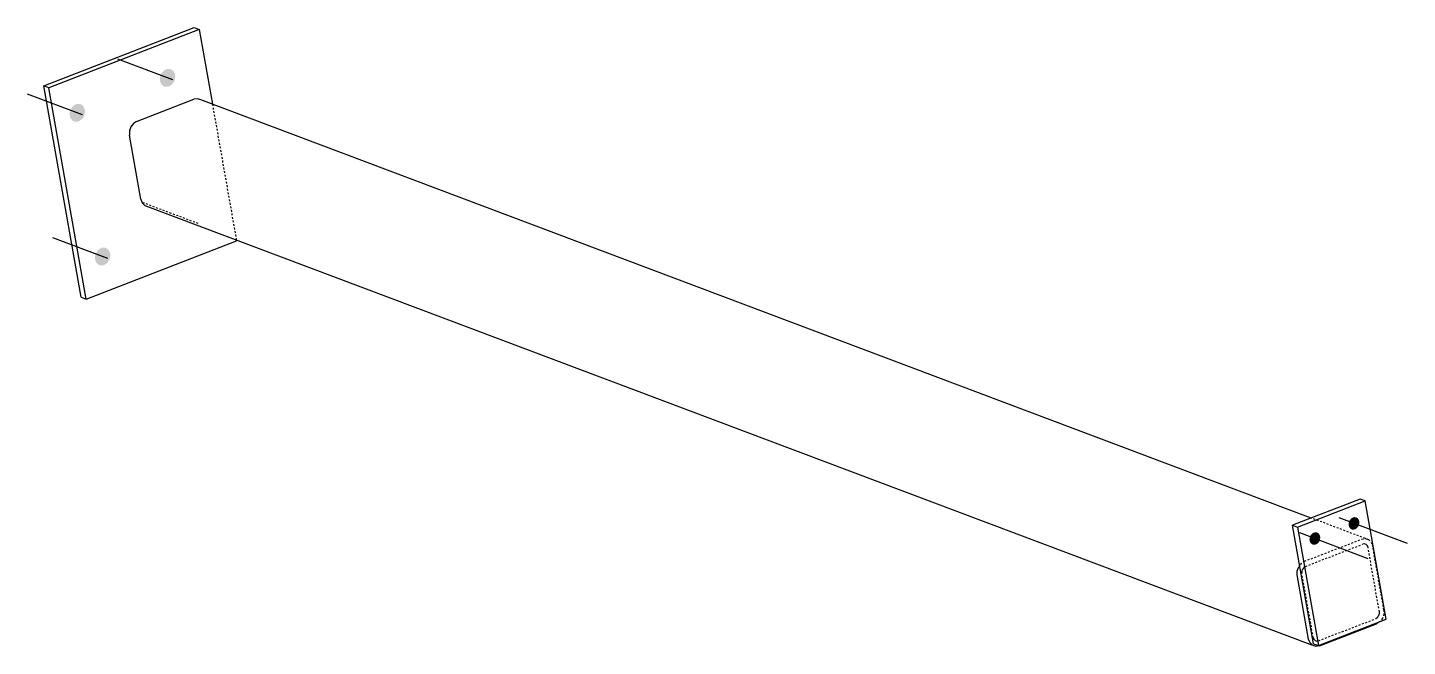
# Model space of a CAD drawing. Header units: millimetres. Extents: x -8 to 28304, y 3 to 687.
# Drawn here: x -8 to 1502, y 10 to 687 of the extents above; entities that cross this region are included whole.
import ezdxf

# ---------------------------------------------------------------- set-up
doc = ezdxf.new("R2010")
doc.units = ezdxf.units.MM
doc.linetypes.add('DXK_LINE_DOT2', pattern=[3.9198, 1.9599, -1.9599])
doc.layers.add('STÅL', color=7, linetype='Continuous')

msp = doc.modelspace()

# ---------------------------------------------------------------- hatches: boundary and pattern name
at = {"layer": 'STÅL', "linetype": 'Continuous'}
for points in [[(137.4, 634.8), (138.3, 636.7), (139.5, 638.3), (141, 639.7), (142.6, 640.8), (144.3, 641.4), (146, 641.7), (147.7, 641.5), (149.3, 640.9), (150.7, 639.9), (151.9, 638.6), (152.8, 636.9), (153.3, 635.1), (153.4, 633.1), (153.2, 631), (152.7, 629), (151.8, 627.2), (150.6, 625.5), (149.1, 624.1), (147.5, 623), (145.8, 622.4), (144, 622.1), (142.3, 622.3), (140.7, 622.9), (139.3, 623.9), (138.2, 625.2), (137.3, 626.9), (136.8, 628.7), (136.6, 630.7), (136.9, 632.8)], [(38.6, 596.5), (39.5, 598.4), (40.7, 600.1), (42.2, 601.5), (43.8, 602.5), (45.5, 603.2), (47.3, 603.4), (49, 603.3), (50.6, 602.7), (52, 601.7), (53.1, 600.3), (54, 598.7), (54.5, 596.8), (54.6, 594.8), (54.4, 592.8), (53.9, 590.8), (53, 588.9), (51.8, 587.2), (50.3, 585.8), (48.7, 584.8), (47, 584.1), (45.3, 583.9), (43.5, 584), (42, 584.6), (40.6, 585.6), (39.4, 587), (38.5, 588.6), (38, 590.5), (37.9, 592.5), (38.1, 594.5)], [(66.4, 439.2), (67.3, 441.1), (68.5, 442.8), (69.9, 444.2), (71.5, 445.2), (73.2, 445.9), (75, 446.1), (76.7, 445.9), (78.3, 445.3), (79.7, 444.3), (80.9, 443), (81.7, 441.4), (82.2, 439.5), (82.4, 437.5), (82.2, 435.5), (81.6, 433.5), (80.7, 431.6), (79.5, 429.9), (78.1, 428.5), (76.5, 427.5), (74.8, 426.8), (73, 426.5), (71.3, 426.7), (69.7, 427.3), (68.3, 428.3), (67.1, 429.7), (66.3, 431.3), (65.8, 433.1), (65.6, 435.1), (65.8, 437.2)], [(1438, 146.3), (1438.6, 147.6), (1439.4, 148.7), (1440.4, 149.7), (1441.6, 150.5), (1442.8, 150.9), (1444, 151.1), (1445.2, 151), (1446.3, 150.6), (1447.3, 149.9), (1448.1, 148.9), (1448.7, 147.8), (1449.1, 146.5), (1449.2, 145.1), (1449, 143.6), (1448.6, 142.2), (1448, 140.9), (1447.2, 139.8), (1446.2, 138.8), (1445, 138), (1443.8, 137.6), (1442.6, 137.4), (1441.4, 137.5), (1440.3, 137.9), (1439.3, 138.6), (1438.5, 139.6), (1437.9, 140.7), (1437.5, 142), (1437.4, 143.4), (1437.6, 144.9)], [(1395.2, 129.7), (1395.8, 131), (1396.6, 132.2), (1397.6, 133.1), (1398.8, 133.9), (1400, 134.3), (1401.2, 134.5), (1402.4, 134.4), (1403.5, 134), (1404.5, 133.3), (1405.3, 132.3), (1405.9, 131.2), (1406.3, 129.9), (1406.4, 128.5), (1406.2, 127.1), (1405.8, 125.7), (1405.2, 124.3), (1404.4, 123.2), (1403.4, 122.2), (1402.2, 121.5), (1401, 121), (1399.8, 120.8), (1398.6, 120.9), (1397.5, 121.4), (1396.5, 122.1), (1395.7, 123), (1395.1, 124.1), (1394.7, 125.4), (1394.6, 126.8), (1394.8, 128.3)]]:
    msp.add_hatch(color=96, dxfattribs=at).paths.add_polyline_path(points)

# ---------------------------------------------------------------- linework, layer by layer
at = {"layer": 'STÅL', "color": 2, "linetype": 'Continuous'}
for p, q in [((9.6, 623.2), (174.2, 686.9)), ((179.7, 684.9), (15, 621.1)), ((174.2, 686.9), (179.7, 684.9)), ((179.7, 684.9), (194.1, 603.1)), ((50.4, 391.8), (9.6, 623.2)), ((15, 621.1), (9.6, 623.2)), ((55.8, 389.7), (15, 621.1)), ((111.2, 584.2), (173.8, 608.4)), ((177.7, 609.1), (173.8, 608.4)), ((181.4, 607.9), (177.7, 609.1)), ((1396.6, 150.1), (181.4, 607.9)), ((104.8, 578.3), (103.3, 573.8)), ((103.3, 573.8), (103.3, 569.3)), ((107.6, 581.9), (104.8, 578.3)), ((111.2, 584.2), (107.6, 581.9)), ((115.7, 499), (103.3, 569.3)), ((115.7, 499), (117.2, 495)), ((117.2, 495), (120, 492.2)), ((120, 492.2), (1398, 10.8)), ((55.8, 389.7), (220.5, 453.5)), ((220.5, 453.5), (220.3, 454.4)), ((50.4, 391.8), (55.8, 389.7)), ((1450.2, 170.9), (1376.2, 142.2)), ((1381.6, 140.1), (1455.7, 168.8)), ((1455.7, 168.8), (1450.2, 170.9)), ((1478.5, 39.3), (1455.7, 168.8)), ((1376.2, 142.2), (1381.6, 140.1)), ((1399, 12.6), (1376.2, 142.2)), ((1381.6, 140.1), (1404.4, 10.6)), ((1381.3, 92.4), (1382.8, 96.8)), ((1381.3, 87.8), (1381.3, 92.4)), ((1383.9, 98.2), (1382.8, 96.8)), ((1393.7, 17.5), (1381.3, 87.8)), ((1404.4, 10.6), (1478.5, 39.3)), ((1405.6, 10.2), (1468.1, 34.4)), ((1471.3, 36.5), (1468.1, 34.4)), ((1395.2, 13.5), (1393.7, 17.5)), ((1398, 10.8), (1395.2, 13.5)), ((1401.6, 9.6), (1398, 10.8)), ((1399, 12.6), (1404.4, 10.6)), ((1405.6, 10.2), (1401.6, 9.6))]:
    msp.add_line(p, q, dxfattribs=at)
at = {"layer": 'STÅL', "color": 96, "linetype": 'Continuous'}
for p, q in [((150.8, 629.7), (90.7, 652.4)), ((52, 591.5), (-8.1, 614.1)), ((79.7, 434.2), (19.6, 456.8)), ((1501.8, 122.2), (1427, 150.4)), ((1459, 105.6), (1384.2, 133.8))]:
    msp.add_line(p, q, dxfattribs=at)
at = {"layer": 'STÅL', "color": 7, "linetype": 'DXK_LINE_DOT2'}
for p, q in [((194.1, 603.1), (220.3, 454.4)), ((1459.4, 126.4), (1396.6, 150.1)), ((1389.3, 102.8), (1451.8, 127)), ((1390.2, 97.2), (1452.8, 121.4)), ((1451.8, 127), (1455.8, 127.6)), ((1454.8, 121.7), (1452.8, 121.4)), ((1456.6, 121.2), (1454.8, 121.7)), ((1455.8, 127.6), (1459.4, 126.4)), ((1458, 119.8), (1456.6, 121.2)), ((1459.4, 126.4), (1462.2, 123.7)), ((1462.2, 123.7), (1463.7, 119.7)), ((1458.7, 117.8), (1458, 119.8)), ((1471.1, 47.5), (1458.7, 117.8)), ((1476.1, 49.4), (1463.7, 119.7)), ((1385.6, 100.5), (1383.9, 98.2)), ((1389.3, 102.8), (1385.6, 100.5)), ((1387, 94.2), (1386.3, 92)), ((1386.3, 92), (1386.3, 89.7)), ((1388.4, 96.1), (1387, 94.2)), ((1390.2, 97.2), (1388.4, 96.1)), ((1398.7, 19.4), (1386.3, 89.7)), ((1471.1, 45.2), (1471.1, 47.5)), ((1476.1, 49.4), (1476.1, 44.8)), ((1404.6, 15.8), (1467.2, 40)), ((1467.2, 40), (1469, 41.2)), ((1469, 41.2), (1470.4, 43)), ((1470.4, 43), (1471.1, 45.2)), ((1471.8, 36.8), (1471.3, 36.5)), ((1474.5, 40.4), (1471.8, 36.8)), ((1476.1, 44.8), (1474.5, 40.4)), ((1398.7, 19.4), (1399.4, 17.4)), ((1399.4, 17.4), (1400.8, 16)), ((1400.8, 16), (1402.6, 15.5)), ((1402.6, 15.5), (1403.5, 15.6)), ((1403.5, 15.6), (1404.6, 15.8))]:
    msp.add_line(p, q, dxfattribs=at)
at = {"layer": 'STÅL', "color": 96, "linetype": 'DXK_LINE_DOT2'}
msp.add_line((178.5, 472.4), (118.4, 495.1), dxfattribs=at)

doc.saveas('drawing.dxf')
